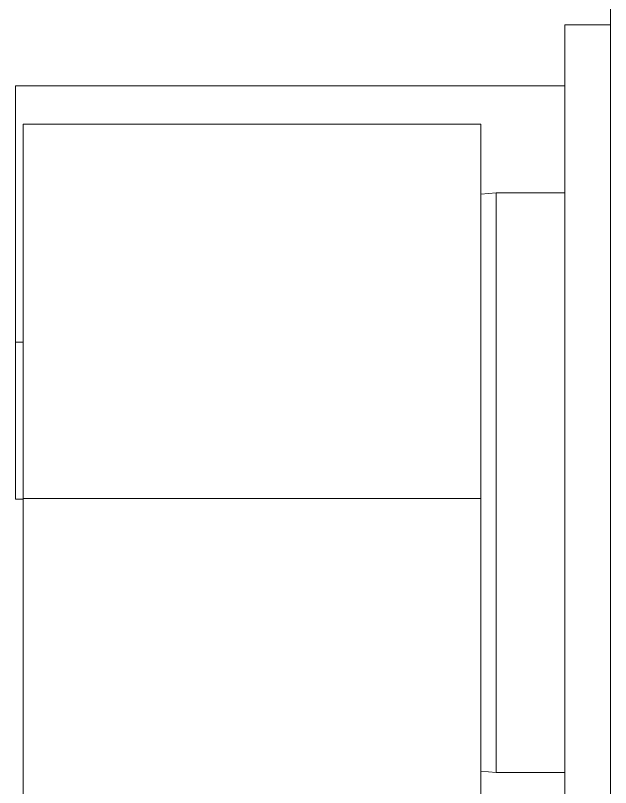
# Model space of a CAD drawing. Header units: millimetres. Extents: x -5 to 111, y -3 to 86.
# Drawn here: x 17.889 to 17.928, y 48.046 to 48.0966 of the extents above; entities that cross this region are included whole.
import ezdxf

# ---------------------------------------------------------------- set-up
doc = ezdxf.new("R2010")
doc.units = ezdxf.units.MM
doc.layers.add('A1I6----E-', color=3, linetype='Continuous', lineweight=25)

# ---------------------------------------------------------------- blocks, each defined once
blk = doc.blocks.new('Gruppe-421')
at = {"layer": 'A1I6----E-', "linetype": 'Continuous', "lineweight": 9}
for p, q in [((-32.872446, 5.326397), (-32.872446, 5.566397)), ((-32.875446, 5.552397), (-32.875446, 5.481653)), ((-32.875446, 5.552397), (-32.872446, 5.552397)), ((-32.875446, 5.548397), (-32.911446, 5.548397)), ((-32.911446, 5.548397), (-32.911446, 5.531616)), ((-32.880946, 5.545902), (-32.910946, 5.545902)), ((-32.910946, 5.521362), (-32.910946, 5.545902)), ((-32.880946, 5.521362), (-32.880946, 5.545902)), ((-32.879946, 5.541397), (-32.880946, 5.54131)), ((-32.875446, 5.541397), (-32.879946, 5.541397)), ((-32.879946, 5.541397), (-32.879946, 5.522397)), ((-32.911446, 5.531616), (-32.910946, 5.531616)), ((-32.911446, 5.531616), (-32.911446, 5.521315)), ((-32.879946, 5.522397), (-32.879946, 5.503397)), ((-32.910946, 5.521315), (-32.911446, 5.521315)), ((-32.880946, 5.521362), (-32.910946, 5.521362)), ((-32.910946, 5.511791), (-32.910946, 5.521362)), ((-32.880946, 5.511791), (-32.880946, 5.521362)), ((-32.910946, 5.492004), (-32.910946, 5.511791)), ((-32.880946, 5.492004), (-32.880946, 5.511791)), ((-32.880946, 5.503485), (-32.879946, 5.503397)), ((-32.879946, 5.503397), (-32.875446, 5.503397))]:
    blk.add_line(p, q, dxfattribs=at)

msp = doc.modelspace()

# ---------------------------------------------------------------- block references
at = {"layer": 'A1I6----E-'}
msp.add_blockref('Gruppe-421', (50.800446, 42.543603), dxfattribs=at)

doc.saveas('drawing.dxf')
